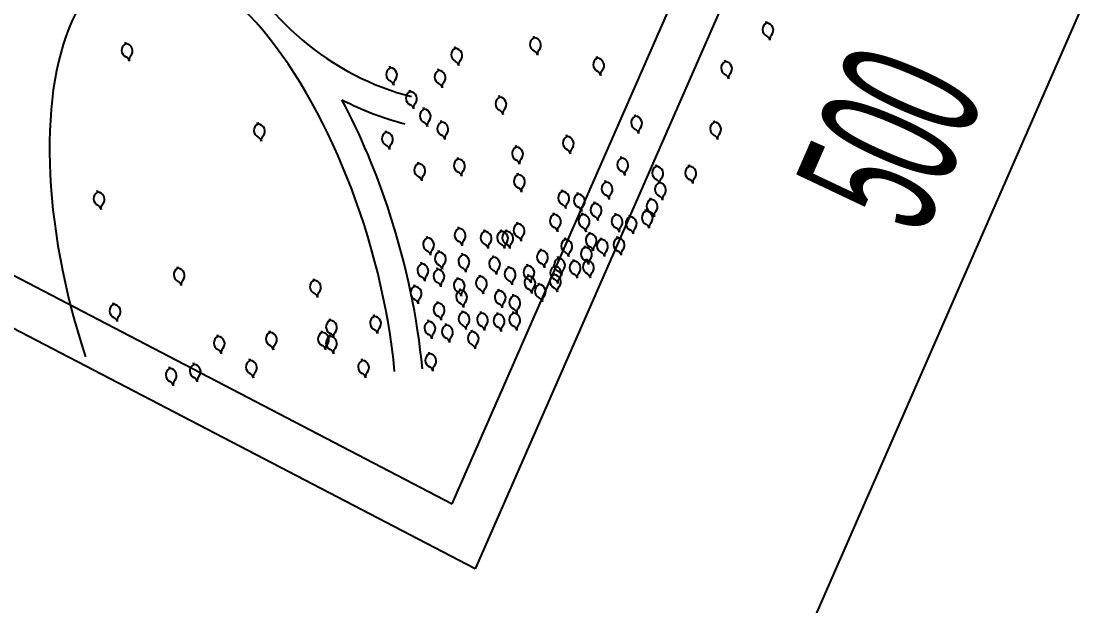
# Model space of a CAD drawing. Extents: x 3907.4 to 3911.57, y -3054.42 to -3053.7.
# Drawn here: x 3907.72949 to 3907.75204, y -3054.06823 to -3054.05581 of the extents above; entities that cross this region are included whole.
import ezdxf

# ---------------------------------------------------------------- set-up
doc = ezdxf.new("R2010")
doc.units = 0
doc.header["$LTSCALE"] = 2
doc.header["$MEASUREMENT"] = 0
for name, color, linetype in [('ARAZİ', 7, 'CONTINUOUS'), ('AĞAÇ', 9, 'CONTINUOUS'), ('OLÇÜ', 6, 'CONTINUOUS')]:
    doc.layers.add(name, color=color, linetype=linetype)
doc.styles.add('ÖLÇÜ', font='stylu.ttf', dxfattribs={"width": 0.5})

msp = doc.modelspace()

# ---------------------------------------------------------------- linework, layer by layer
at = {"layer": 'ARAZİ'}
for p, q in [((3907.73865391409, -3054.06606346607), (3907.813395205732, -3053.895550910782)), ((3907.664889091847, -3054.027694965346), (3907.73865391409, -3054.06606346607))]:
    msp.add_line(p, q, dxfattribs=at)
at = {"layer": 'ARAZİ', "color": 7}
for p, q in [((3907.814489240352, -3053.895545926288), (3907.739140695352, -3054.067443851288)), ((3907.739140695352, -3054.067443851288), (3907.510184273352, -3053.948353011288))]:
    msp.add_line(p, q, dxfattribs=at)
at = {"layer": 'AĞAÇ'}
for p, q in [((3907.745331972671, -3054.055850117896), (3907.745327652277, -3054.055816076049)), ((3907.745340235592, -3054.055848486102), (3907.745336525341, -3054.055819251779)), ((3907.74038929566, -3054.056165694012), (3907.740384975266, -3054.056131652164)), ((3907.740397558582, -3054.056164062217), (3907.740393848331, -3054.056134827894)), ((3907.731707600393, -3054.056292505905), (3907.731703279999, -3054.056258464058)), ((3907.731715863314, -3054.056290874111), (3907.731712153064, -3054.056261639788)), ((3907.738714487193, -3054.056387656106), (3907.738710166799, -3054.056353614259)), ((3907.738722750114, -3054.056386024312), (3907.738719039864, -3054.056356789989)), ((3907.741733097584, -3054.05659539788), (3907.74172877719, -3054.056561356032)), ((3907.741741360505, -3054.056593766085), (3907.741737650254, -3054.056564531762)), ((3907.744452940149, -3054.056669951413), (3907.744448619755, -3054.056635909566)), ((3907.74446120307, -3054.056668319618), (3907.744457492819, -3054.056639085296)), ((3907.73733153286, -3054.056803400602), (3907.737327212466, -3054.056769358755)), ((3907.737339795782, -3054.056801768807), (3907.737336085531, -3054.056772534485)), ((3907.738361346726, -3054.056858167212), (3907.738357026332, -3054.056824125365)), ((3907.738369609648, -3054.056856535417), (3907.738365899397, -3054.056827301094)), ((3907.737753160578, -3054.05730907389), (3907.737748840184, -3054.057275032043)), ((3907.737761423499, -3054.057307442095), (3907.737757713248, -3054.057278207772)), ((3907.739656194788, -3054.05742670176), (3907.739651874394, -3054.057392659912)), ((3907.739664457709, -3054.057425069965), (3907.739660747459, -3054.057395835642)), ((3907.738047443984, -3054.057681562113), (3907.73804312359, -3054.057647520266)), ((3907.738055706905, -3054.057679930318), (3907.738051996655, -3054.057650695996)), ((3907.742539378675, -3054.057830796197), (3907.742535058281, -3054.05779675435)), ((3907.742547641596, -3054.057829164403), (3907.742543931346, -3054.05779993008)), ((3907.734519566627, -3054.057995488104), (3907.734515246233, -3054.057961446256)), ((3907.734527829548, -3054.057993856309), (3907.734524119297, -3054.057964621986)), ((3907.73842020347, -3054.057956026893), (3907.738415883077, -3054.057921985046)), ((3907.738428466392, -3054.057954395098), (3907.738424756141, -3054.057925160776)), ((3907.744218531582, -3054.057958261304), (3907.744214211188, -3054.057924219457)), ((3907.744226794503, -3054.05795662951), (3907.744223084253, -3054.057927395187)), ((3907.737243068897, -3054.058171678019), (3907.737238748504, -3054.058137636172)), ((3907.737251331819, -3054.058170046224), (3907.737247621568, -3054.058140811901)), ((3907.741088072648, -3054.058260499879), (3907.741083752254, -3054.058226458032)), ((3907.741096335569, -3054.058258868085), (3907.741092625319, -3054.058229633762)), ((3907.740009334939, -3054.058485352027), (3907.740005014545, -3054.058451310179)), ((3907.74001759786, -3054.058483720232), (3907.74001388761, -3054.058454485909)), ((3907.742245890596, -3054.058720607766), (3907.742241570202, -3054.058686565919)), ((3907.742254153517, -3054.058718975971), (3907.742250443267, -3054.058689741648)), ((3907.737929730811, -3054.058838235635), (3907.737925410417, -3054.058804193789)), ((3907.737937993732, -3054.058836603841), (3907.737934283482, -3054.058807369518)), ((3907.738773343621, -3054.05874021238), (3907.738769023228, -3054.058706170532)), ((3907.738781606543, -3054.058738580585), (3907.738777896292, -3054.058709346262)), ((3907.742987885736, -3054.058895213868), (3907.742983565342, -3054.05886117202)), ((3907.742996148657, -3054.058893582073), (3907.742992438406, -3054.05886434775)), ((3907.743691111753, -3054.058895213868), (3907.743686791359, -3054.05886117202)), ((3907.743699374674, -3054.058893582073), (3907.743695664424, -3054.05886434775)), ((3907.740048572979, -3054.059073491188), (3907.740044252585, -3054.059039449341)), ((3907.7400568359, -3054.059071859393), (3907.74005312565, -3054.059042625071)), ((3907.741912369149, -3054.059230328286), (3907.741908048755, -3054.059196286438)), ((3907.741920632071, -3054.059228696491), (3907.74191692182, -3054.059199462168)), ((3907.743046488114, -3054.059246571196), (3907.74304216772, -3054.059212529348)), ((3907.743054751036, -3054.059244939401), (3907.743051040785, -3054.059215705078)), ((3907.73111112265, -3054.059443023047), (3907.731106802255, -3054.0594089812)), ((3907.731119385571, -3054.059441391253), (3907.73111567532, -3054.05941215693)), ((3907.740990280574, -3054.059426374611), (3907.74098596018, -3054.059392332763)), ((3907.740998543496, -3054.059424742816), (3907.740994833245, -3054.059395508493)), ((3907.741323802021, -3054.059485188639), (3907.741319481627, -3054.059451146792)), ((3907.741332064942, -3054.059483556844), (3907.741328354692, -3054.059454322522)), ((3907.74287068161, -3054.059597928337), (3907.742866361216, -3054.05956388649)), ((3907.742878944532, -3054.059596296543), (3907.742875234281, -3054.05956706222)), ((3907.741676942172, -3054.059681234964), (3907.741672621778, -3054.059647193116)), ((3907.741685205093, -3054.059679603169), (3907.741681494842, -3054.059650368846)), ((3907.742766450135, -3054.059844994402), (3907.742762129741, -3054.059810952555)), ((3907.742774713056, -3054.059843362607), (3907.742771002806, -3054.059814128285)), ((3907.740813710341, -3054.059916490517), (3907.740809389947, -3054.059882448669)), ((3907.740821973262, -3054.059914858722), (3907.740818263012, -3054.059885624399)), ((3907.74142189649, -3054.059916490517), (3907.741417576096, -3054.059882448669)), ((3907.741430159411, -3054.059914858722), (3907.74142644916, -3054.059885624399)), ((3907.7421251797, -3054.059925094737), (3907.742120859305, -3054.059891052889)), ((3907.742133442621, -3054.059923462942), (3907.74212973237, -3054.059894228619)), ((3907.742425775166, -3054.059965145091), (3907.742421454773, -3054.059931103243)), ((3907.742434038088, -3054.059963513296), (3907.742430327837, -3054.059934278973)), ((3907.738788568909, -3054.060215459102), (3907.738784248515, -3054.060181417255)), ((3907.73879683183, -3054.060213827308), (3907.738793121579, -3054.060184592985)), ((3907.739339660862, -3054.06027553454), (3907.739335340468, -3054.060241492693)), ((3907.739347923783, -3054.060273902745), (3907.739344213533, -3054.060244668423)), ((3907.739690355626, -3054.06027553454), (3907.739686035232, -3054.060241492693)), ((3907.739698618547, -3054.060273902745), (3907.739694908297, -3054.060244668423)), ((3907.739800574016, -3054.06027553454), (3907.739796253623, -3054.060241492693)), ((3907.739808836938, -3054.060273902745), (3907.739805126687, -3054.060244668423)), ((3907.74004105039, -3054.060115333498), (3907.740036729997, -3054.06008129165)), ((3907.740049313312, -3054.060113701703), (3907.740045603061, -3054.06008446738)), ((3907.738117239085, -3054.060415710312), (3907.738112918691, -3054.060381668465)), ((3907.738125502006, -3054.060414078518), (3907.738121791755, -3054.060384844195)), ((3907.741053055498, -3054.060445748031), (3907.741048735104, -3054.060411706183)), ((3907.74106131842, -3054.060444116236), (3907.741057608169, -3054.060414881913)), ((3907.741574087746, -3054.060325597342), (3907.741569767353, -3054.060291555495)), ((3907.741582350668, -3054.060323965548), (3907.741578640417, -3054.060294731225)), ((3907.74181456412, -3054.060445748031), (3907.741810243726, -3054.060411706183)), ((3907.741822827042, -3054.060444116236), (3907.741819116791, -3054.060414881913)), ((3907.742167455277, -3054.06041776204), (3907.742163134883, -3054.060383720193)), ((3907.742175718198, -3054.060416130246), (3907.742172007948, -3054.060386895923)), ((3907.738367735255, -3054.060716087126), (3907.738363414861, -3054.060682045279)), ((3907.738375998176, -3054.060714455332), (3907.738372287925, -3054.060685221009)), ((3907.740539045639, -3054.060681071389), (3907.740534725245, -3054.060647029542)), ((3907.74054730856, -3054.060679439594), (3907.74054359831, -3054.060650205272)), ((3907.741473889152, -3054.060615961522), (3907.741469568758, -3054.060581919674)), ((3907.741482152073, -3054.060614329727), (3907.741478441823, -3054.060585095404)), ((3907.737997000898, -3054.060966401325), (3907.737992680504, -3054.060932359478)), ((3907.73800526382, -3054.060964769531), (3907.738001553569, -3054.060935535208)), ((3907.73886872791, -3054.060776162564), (3907.738864407517, -3054.060742120717)), ((3907.738876990832, -3054.060774530769), (3907.738873280581, -3054.060745296447)), ((3907.739520018142, -3054.060826225366), (3907.739515697748, -3054.060792183519)), ((3907.739528281063, -3054.060824593572), (3907.739524570813, -3054.060795359249)), ((3907.740902757606, -3054.06084625045), (3907.740898437213, -3054.060812208603)), ((3907.740911020528, -3054.060844618656), (3907.740907310277, -3054.060815384333)), ((3907.741233412778, -3054.060906325888), (3907.741229092385, -3054.06087228404)), ((3907.7412416757, -3054.060904694093), (3907.741237965449, -3054.06087545977)), ((3907.741513968653, -3054.060896313253), (3907.741509648259, -3054.060862271405)), ((3907.741522231574, -3054.060894681458), (3907.741518521324, -3054.060865447135)), ((3907.732815344638, -3054.061060856098), (3907.732811024244, -3054.061026814251)), ((3907.73282360756, -3054.061059224304), (3907.732819897309, -3054.061029989981)), ((3907.73833767555, -3054.061086552014), (3907.738333355156, -3054.061052510167)), ((3907.738345938471, -3054.061084920219), (3907.738342228221, -3054.061055685896)), ((3907.739850673314, -3054.061046501847), (3907.73984635292, -3054.061012459999)), ((3907.739858936235, -3054.061044870052), (3907.739855225985, -3054.061015635729)), ((3907.740251467375, -3054.061006451493), (3907.740247146981, -3054.060972409645)), ((3907.740259730297, -3054.061004819698), (3907.740256020046, -3054.060975585375)), ((3907.740812579124, -3054.061196690254), (3907.740808258731, -3054.061162648406)), ((3907.740820842046, -3054.061195058459), (3907.740817131795, -3054.061165824136)), ((3907.740822598921, -3054.061016464128), (3907.740818278527, -3054.060982422281)), ((3907.740830861842, -3054.061014832333), (3907.740827151591, -3054.06098559801)), ((3907.735712521797, -3054.061316303354), (3907.735708201404, -3054.061282261506)), ((3907.735720784719, -3054.061314671559), (3907.735717074468, -3054.061285437236)), ((3907.738768529316, -3054.061286803224), (3907.738764208922, -3054.061252761376)), ((3907.738776792238, -3054.061285171429), (3907.738773081987, -3054.061255937106)), ((3907.739239462268, -3054.061236740421), (3907.739235141873, -3054.061202698574)), ((3907.739247725189, -3054.061235108627), (3907.739244014938, -3054.061205874304)), ((3907.740271506967, -3054.061226727973), (3907.740267186574, -3054.061192686125)), ((3907.740279769889, -3054.061225096178), (3907.740276059638, -3054.061195861855)), ((3907.740491943749, -3054.061406953912), (3907.740487623355, -3054.061372912065)), ((3907.74050020667, -3054.061405322117), (3907.74049649642, -3054.061376087795)), ((3907.737851255046, -3054.061445652262), (3907.737846934653, -3054.061411610415)), ((3907.737859517968, -3054.061444020467), (3907.737855807717, -3054.061414786145)), ((3907.738818628613, -3054.061527104787), (3907.738814308219, -3054.061493062939)), ((3907.738826891535, -3054.061525472992), (3907.738823181284, -3054.061496238669)), ((3907.739640256329, -3054.061537117235), (3907.739635935935, -3054.061503075388)), ((3907.73964851925, -3054.061535485441), (3907.739644808999, -3054.061506251118)), ((3907.739950871908, -3054.061647255475), (3907.739946551515, -3054.061613213628)), ((3907.739959134829, -3054.061645623681), (3907.739955424579, -3054.061616389358)), ((3907.731451966984, -3054.06182719805), (3907.73144764659, -3054.061793156203)), ((3907.731460229905, -3054.061825566256), (3907.731456519655, -3054.061796331933)), ((3907.738341727706, -3054.061798535684), (3907.738337407312, -3054.061764493837)), ((3907.738349990627, -3054.06179690389), (3907.738346280377, -3054.061767669567)), ((3907.736990688526, -3054.062082645306), (3907.736986368132, -3054.062048603458)), ((3907.736998951447, -3054.062081013511), (3907.736995241196, -3054.062051779188)), ((3907.738871438406, -3054.061994582009), (3907.738867118012, -3054.061960540162)), ((3907.738879701327, -3054.061992950215), (3907.738875991077, -3054.061963715892)), ((3907.739263816597, -3054.062014186623), (3907.739259496203, -3054.061980144776)), ((3907.739272079518, -3054.062012554828), (3907.739268369268, -3054.061983320506)), ((3907.739616956748, -3054.062033791237), (3907.739612636354, -3054.06199974939)), ((3907.739625219669, -3054.062032159442), (3907.739621509419, -3054.062002925119)), ((3907.739950478194, -3054.062014186623), (3907.739946157801, -3054.061980144776)), ((3907.739958741116, -3054.062012554828), (3907.739955030865, -3054.061983320506)), ((3907.736053366448, -3054.062167794453), (3907.736049046054, -3054.062133752605)), ((3907.736061629369, -3054.062166162658), (3907.736057919119, -3054.062136928335)), ((3907.738145538769, -3054.062190628334), (3907.738141218375, -3054.062156586487)), ((3907.73815380169, -3054.06218899654), (3907.738150091439, -3054.062159762217)), ((3907.738518297939, -3054.062269046976), (3907.738513977546, -3054.062235005129)), ((3907.738526560861, -3054.062267415182), (3907.73852285061, -3054.062238180859)), ((3907.733667455474, -3054.062508390855), (3907.73366313508, -3054.062474349008)), ((3907.733675718396, -3054.06250675906), (3907.733672008145, -3054.062477524737)), ((3907.734775199719, -3054.062423241708), (3907.734770879326, -3054.062389199861)), ((3907.734783462641, -3054.062421609913), (3907.73477975239, -3054.06239237559)), ((3907.735882944281, -3054.062423241708), (3907.735878623887, -3054.062389199861)), ((3907.735891207202, -3054.062421609913), (3907.735887496951, -3054.06239237559)), ((3907.736053366448, -3054.062508390855), (3907.736049046054, -3054.062474349008)), ((3907.736061629369, -3054.06250675906), (3907.736057919119, -3054.062477524737)), ((3907.739067627344, -3054.06240627946), (3907.73906330695, -3054.062372237613)), ((3907.739075890265, -3054.062404647665), (3907.739072180014, -3054.062375413343)), ((3907.734349144459, -3054.063019285552), (3907.734344824065, -3054.062985243705)), ((3907.736735055117, -3054.063019285552), (3907.736730734723, -3054.062985243705)), ((3907.738165157473, -3054.062876790752), (3907.738160837079, -3054.062842748905)), ((3907.738173420394, -3054.062875158957), (3907.738169710144, -3054.062845924635)), ((3907.732644922471, -3054.06318958366), (3907.732640602077, -3054.063155541813)), ((3907.732653185392, -3054.063187951865), (3907.732649475141, -3054.063158717543)), ((3907.733156188972, -3054.063104434699), (3907.733151868579, -3054.063070392852)), ((3907.733164451894, -3054.063102802905), (3907.733160741643, -3054.063073568582)), ((3907.734357407381, -3054.063017653757), (3907.73435369713, -3054.062988419435)), ((3907.736743318038, -3054.063017653757), (3907.736739607788, -3054.062988419435))]:
    msp.add_line(p, q, dxfattribs=at)
for centre, radius, start, end in [((3907.745402065255, -3054.055987290389), 0.000154043055683673, 117.0661848723325, 245.5617558112027), ((3907.745327550086, -3054.056002005941), 0.000154043055683673, 316.7807498823022, 85.276320846058), ((3907.740459388245, -3054.056302866504), 0.000154043055683673, 117.0661848723325, 245.5617558112027), ((3907.740384873076, -3054.056317582056), 0.000154043055683673, 316.7807498823022, 85.276320846058), ((3907.745287119071, -3054.056240238914), 0.0001237978734287271, 11.1712527772592, 65.56175581120272), ((3907.745530023494, -3054.056192269182), 0.0001237978734287271, 136.7807498823022, 191.1712527772592), ((3907.731777692977, -3054.056429678397), 0.000154043055683673, 117.0661848723325, 245.5617558112027), ((3907.731703177808, -3054.05644439395), 0.000154043055683673, 316.7807498823022, 85.276320846058), ((3907.738784579777, -3054.056524828599), 0.000154043055683673, 117.0661848723325, 245.5617558112027), ((3907.738710064608, -3054.056539544151), 0.000154043055683673, 316.7807498823022, 85.276320846058), ((3907.740344442061, -3054.05655581503), 0.0001237978734287271, 11.1712527772592, 65.56175581120272), ((3907.740587346484, -3054.056507845297), 0.0001237978734287271, 136.7807498823022, 191.1712527772592), ((3907.731662746793, -3054.056682626923), 0.0001237978734287271, 11.1712527772592, 65.56175581120272), ((3907.731905651216, -3054.056634657191), 0.0001237978734287271, 136.7807498823022, 191.1712527772592), ((3907.738669633593, -3054.056777777124), 0.0001237978734287271, 11.1712527772592, 65.56175581120272), ((3907.738912538016, -3054.056729807392), 0.0001237978734287271, 136.7807498823022, 191.1712527772592), ((3907.741803190168, -3054.056732570372), 0.000154043055683673, 117.0661848723325, 245.5617558112027), ((3907.741728674999, -3054.056747285924), 0.000154043055683673, 316.7807498823022, 85.276320846058), ((3907.744523032733, -3054.056807123905), 0.000154043055683673, 117.0661848723325, 245.5617558112027), ((3907.744448517564, -3054.056821839457), 0.000154043055683673, 316.7807498823022, 85.276320846058), ((3907.737401625445, -3054.056940573094), 0.000154043055683673, 117.0661848723325, 245.5617558112027), ((3907.737327110276, -3054.056955288646), 0.000154043055683673, 316.7807498823022, 85.276320846058), ((3907.738431439311, -3054.056995339704), 0.000154043055683673, 117.0661848723325, 245.5617558112027), ((3907.738356924141, -3054.057010055256), 0.000154043055683673, 316.7807498823022, 85.276320846058), ((3907.741688243984, -3054.056985518898), 0.0001237978734287271, 11.1712527772592, 65.56175581120272), ((3907.741931148407, -3054.056937549165), 0.0001237978734287271, 136.7807498823022, 191.1712527772592), ((3907.737286679261, -3054.05719352162), 0.0001237978734287271, 11.1712527772592, 65.56175581120272), ((3907.737529583684, -3054.057145551888), 0.0001237978734287271, 136.7807498823022, 191.1712527772592), ((3907.73855939755, -3054.057200318498), 0.0001237978734287271, 136.7807498823022, 191.1712527772592), ((3907.744408086549, -3054.05706007243), 0.0001237978734287271, 11.1712527772592, 65.56175581120272), ((3907.744650990972, -3054.057012102699), 0.0001237978734287271, 136.7807498823022, 191.1712527772592), ((3907.737823253162, -3054.057446246382), 0.000154043055683673, 117.0661848723325, 245.5617558112027), ((3907.737748737993, -3054.057460961934), 0.000154043055683673, 316.7807498823022, 85.276320846058), ((3907.738316493127, -3054.05724828823), 0.0001237978734287271, 11.1712527772592, 65.56175581120272), ((3907.737951211401, -3054.057651225176), 0.0001237978734287271, 136.7807498823022, 191.1712527772592), ((3907.739726287372, -3054.057563874252), 0.000154043055683673, 117.0661848723325, 245.5617558112027), ((3907.739651772204, -3054.057578589804), 0.000154043055683673, 316.7807498823022, 85.276320846058), ((3907.737708306978, -3054.057699194908), 0.0001237978734287271, 11.1712527772592, 65.56175581120272), ((3907.738117536568, -3054.057818734605), 0.000154043055683673, 117.0661848723325, 245.5617558112027), ((3907.738043021399, -3054.057833450157), 0.000154043055683673, 316.7807498823022, 85.276320846058), ((3907.739611341188, -3054.057816822778), 0.0001237978734287271, 11.1712527772592, 65.56175581120272), ((3907.739854245611, -3054.057768853045), 0.0001237978734287271, 136.7807498823022, 191.1712527772592), ((3907.734589659211, -3054.058132660596), 0.000154043055683673, 117.0661848723325, 245.5617558112027), ((3907.734515144042, -3054.058147376148), 0.000154043055683673, 316.7807498823022, 85.276320846058), ((3907.738002590384, -3054.058071683131), 0.0001237978734287271, 11.1712527772592, 65.56175581120272), ((3907.738245494807, -3054.058023713399), 0.0001237978734287271, 136.7807498823022, 191.1712527772592), ((3907.738490296055, -3054.058093199385), 0.000154043055683673, 117.0661848723325, 245.5617558112027), ((3907.738415780886, -3054.058107914937), 0.000154043055683673, 316.7807498823022, 85.276320846058), ((3907.742609471259, -3054.05796796869), 0.000154043055683673, 117.0661848723325, 245.5617558112027), ((3907.74253495609, -3054.057982684242), 0.000154043055683673, 316.7807498823022, 85.276320846058), ((3907.744288624166, -3054.058095433797), 0.000154043055683673, 117.0661848723325, 245.5617558112027), ((3907.744214108997, -3054.058110149349), 0.000154043055683673, 316.7807498823022, 85.276320846058), ((3907.73471761745, -3054.058337639389), 0.0001237978734287271, 136.7807498823022, 191.1712527772592), ((3907.737313161482, -3054.058308850511), 0.000154043055683673, 117.0661848723325, 245.5617558112027), ((3907.737238646313, -3054.058323566063), 0.000154043055683673, 316.7807498823022, 85.276320846058), ((3907.738375349871, -3054.058346147911), 0.0001237978734287271, 11.1712527772592, 65.56175581120272), ((3907.738618254294, -3054.058298178179), 0.0001237978734287271, 136.7807498823022, 191.1712527772592), ((3907.742494525075, -3054.058220917215), 0.0001237978734287271, 11.1712527772592, 65.56175581120272), ((3907.742737429498, -3054.058172947483), 0.0001237978734287271, 136.7807498823022, 191.1712527772592), ((3907.744173677982, -3054.058348382322), 0.0001237978734287271, 11.1712527772592, 65.56175581120272), ((3907.744416582405, -3054.05830041259), 0.0001237978734287271, 136.7807498823022, 191.1712527772592), ((3907.734474713027, -3054.058385609122), 0.0001237978734287271, 11.1712527772592, 65.56175581120272), ((3907.737198215298, -3054.058561799036), 0.0001237978734287271, 11.1712527772592, 65.56175581120272), ((3907.737441119721, -3054.058513829305), 0.0001237978734287271, 136.7807498823022, 191.1712527772592), ((3907.741158165232, -3054.058397672371), 0.000154043055683673, 117.0661848723325, 245.5617558112027), ((3907.741083650064, -3054.058412387923), 0.000154043055683673, 316.7807498823022, 85.276320846058), ((3907.740079427523, -3054.058622524519), 0.000154043055683673, 117.0661848723325, 245.5617558112027), ((3907.740004912354, -3054.058637240071), 0.000154043055683673, 316.7807498823022, 85.276320846058), ((3907.741043219048, -3054.058650620897), 0.0001237978734287271, 11.1712527772592, 65.56175581120272), ((3907.741286123471, -3054.058602651165), 0.0001237978734287271, 136.7807498823022, 191.1712527772592), ((3907.737999823396, -3054.058975408128), 0.000154043055683673, 117.0661848723325, 245.5617558112027), ((3907.737925308226, -3054.05899012368), 0.000154043055683673, 316.7807498823022, 85.276320846058), ((3907.738843436206, -3054.058877384872), 0.000154043055683673, 117.0661848723325, 245.5617558112027), ((3907.738768921037, -3054.058892100424), 0.000154043055683673, 316.7807498823022, 85.276320846058), ((3907.739964481339, -3054.058875473044), 0.0001237978734287271, 11.1712527772592, 65.56175581120272), ((3907.740207385762, -3054.058827503312), 0.0001237978734287271, 136.7807498823022, 191.1712527772592), ((3907.74231598318, -3054.058857780258), 0.000154043055683673, 117.0661848723325, 245.5617558112027), ((3907.742241468011, -3054.05887249581), 0.000154043055683673, 316.7807498823022, 85.276320846058), ((3907.74305797832, -3054.05903238636), 0.000154043055683673, 117.0661848723325, 245.5617558112027), ((3907.742983463151, -3054.059047101912), 0.000154043055683673, 316.7807498823022, 85.276320846058), ((3907.743761204337, -3054.05903238636), 0.000154043055683673, 117.0661848723325, 245.5617558112027), ((3907.743686689168, -3054.059047101912), 0.000154043055683673, 316.7807498823022, 85.276320846058), ((3907.737884877211, -3054.059228356653), 0.0001237978734287271, 11.1712527772592, 65.56175581120272), ((3907.738127781634, -3054.059180386922), 0.0001237978734287271, 136.7807498823022, 191.1712527772592), ((3907.738728490022, -3054.059130333398), 0.0001237978734287271, 11.1712527772592, 65.56175581120272), ((3907.738971394444, -3054.059082363665), 0.0001237978734287271, 136.7807498823022, 191.1712527772592), ((3907.740118665563, -3054.05921066368), 0.000154043055683673, 117.0661848723325, 245.5617558112027), ((3907.740044150395, -3054.059225379232), 0.000154043055683673, 316.7807498823022, 85.276320846058), ((3907.742201036996, -3054.059110728784), 0.0001237978734287271, 11.1712527772592, 65.56175581120272), ((3907.742443941419, -3054.059062759052), 0.0001237978734287271, 136.7807498823022, 191.1712527772592), ((3907.743185936559, -3054.059237365153), 0.0001237978734287271, 136.7807498823022, 191.1712527772592), ((3907.743889162576, -3054.059237365153), 0.0001237978734287271, 136.7807498823022, 191.1712527772592), ((3907.740003719379, -3054.059463612206), 0.0001237978734287271, 11.1712527772592, 65.56175581120272), ((3907.740246623802, -3054.059415642474), 0.0001237978734287271, 136.7807498823022, 191.1712527772592), ((3907.741982461734, -3054.059367500778), 0.000154043055683673, 117.0661848723325, 245.5617558112027), ((3907.741907946565, -3054.05938221633), 0.000154043055683673, 316.7807498823022, 85.276320846058), ((3907.743116580699, -3054.059383743688), 0.000154043055683673, 117.0661848723325, 245.5617558112027), ((3907.742943032136, -3054.059285334886), 0.0001237978734287271, 11.1712527772592, 65.56175581120272), ((3907.74304206553, -3054.05939845924), 0.000154043055683673, 316.7807498823022, 85.276320846058), ((3907.743646258153, -3054.059285334886), 0.0001237978734287271, 11.1712527772592, 65.56175581120272), ((3907.731181215234, -3054.059580195539), 0.000154043055683673, 117.0661848723325, 245.5617558112027), ((3907.731106700065, -3054.059594911092), 0.000154043055683673, 316.7807498823022, 85.276320846058), ((3907.741060373159, -3054.059563547103), 0.000154043055683673, 117.0661848723325, 245.5617558112027), ((3907.740985857989, -3054.059578262655), 0.000154043055683673, 316.7807498823022, 85.276320846058), ((3907.741393894605, -3054.059622361131), 0.000154043055683673, 117.0661848723325, 245.5617558112027), ((3907.741319379436, -3054.059637076683), 0.000154043055683673, 316.7807498823022, 85.276320846058), ((3907.74186751555, -3054.059620449304), 0.0001237978734287271, 11.1712527772592, 65.56175581120272), ((3907.742110419973, -3054.059572479571), 0.0001237978734287271, 136.7807498823022, 191.1712527772592), ((3907.742940774194, -3054.059735100829), 0.000154043055683673, 117.0661848723325, 245.5617558112027), ((3907.742866259026, -3054.059749816382), 0.000154043055683673, 316.7807498823022, 85.276320846058), ((3907.743001634515, -3054.059636692214), 0.0001237978734287271, 11.1712527772592, 65.56175581120272), ((3907.743244538938, -3054.059588722482), 0.0001237978734287271, 136.7807498823022, 191.1712527772592), ((3907.73106626905, -3054.059833144065), 0.0001237978734287271, 11.1712527772592, 65.56175581120272), ((3907.731309173473, -3054.059785174333), 0.0001237978734287271, 136.7807498823022, 191.1712527772592), ((3907.740945426975, -3054.059816495629), 0.0001237978734287271, 11.1712527772592, 65.56175581120272), ((3907.741188331398, -3054.059768525896), 0.0001237978734287271, 136.7807498823022, 191.1712527772592), ((3907.741278948421, -3054.059875309656), 0.0001237978734287271, 11.1712527772592, 65.56175581120272), ((3907.741521852844, -3054.059827339925), 0.0001237978734287271, 136.7807498823022, 191.1712527772592), ((3907.741747034756, -3054.059818407456), 0.000154043055683673, 117.0661848723325, 245.5617558112027), ((3907.741672519587, -3054.059833123008), 0.000154043055683673, 316.7807498823022, 85.276320846058), ((3907.740883802925, -3054.060053663009), 0.000154043055683673, 117.0661848723325, 245.5617558112027), ((3907.740809287756, -3054.060068378561), 0.000154043055683673, 316.7807498823022, 85.276320846058), ((3907.741491989074, -3054.060053663009), 0.000154043055683673, 117.0661848723325, 245.5617558112027), ((3907.741417473905, -3054.060068378561), 0.000154043055683673, 316.7807498823022, 85.276320846058), ((3907.741632088572, -3054.060071355982), 0.0001237978734287271, 11.1712527772592, 65.56175581120272), ((3907.741874992995, -3054.06002338625), 0.0001237978734287271, 136.7807498823022, 191.1712527772592), ((3907.742195272284, -3054.060062267229), 0.000154043055683673, 117.0661848723325, 245.5617558112027), ((3907.742120757115, -3054.060076982781), 0.000154043055683673, 316.7807498823022, 85.276320846058), ((3907.742495867751, -3054.060102317583), 0.000154043055683673, 117.0661848723325, 245.5617558112027), ((3907.742421352582, -3054.060117033135), 0.000154043055683673, 316.7807498823022, 85.276320846058), ((3907.742836542719, -3054.059982166894), 0.000154043055683673, 117.0661848723325, 245.5617558112027), ((3907.74276202755, -3054.059996882446), 0.000154043055683673, 316.7807498823022, 85.276320846058), ((3907.742825828011, -3054.059988049355), 0.0001237978734287271, 11.1712527772592, 65.56175581120272), ((3907.743068732433, -3054.059940079623), 0.0001237978734287271, 136.7807498823022, 191.1712527772592), ((3907.738858661493, -3054.060352631595), 0.000154043055683673, 117.0661848723325, 245.5617558112027), ((3907.738784146324, -3054.060367347147), 0.000154043055683673, 316.7807498823022, 85.276320846058), ((3907.739409753446, -3054.060412707032), 0.000154043055683673, 117.0661848723325, 245.5617558112027), ((3907.739335238277, -3054.060427422584), 0.000154043055683673, 316.7807498823022, 85.276320846058), ((3907.73976044821, -3054.060412707032), 0.000154043055683673, 117.0661848723325, 245.5617558112027), ((3907.739685933042, -3054.060427422584), 0.000154043055683673, 316.7807498823022, 85.276320846058), ((3907.739870666601, -3054.060412707032), 0.000154043055683673, 117.0661848723325, 245.5617558112027), ((3907.739796151432, -3054.060427422584), 0.000154043055683673, 316.7807498823022, 85.276320846058), ((3907.740111142974, -3054.06025250599), 0.000154043055683673, 117.0661848723325, 245.5617558112027), ((3907.740036627806, -3054.060267221542), 0.000154043055683673, 316.7807498823022, 85.276320846058), ((3907.740768856741, -3054.060306611534), 0.0001237978734287271, 11.1712527772592, 65.56175581120272), ((3907.741011761164, -3054.060258641802), 0.0001237978734287271, 136.7807498823022, 191.1712527772592), ((3907.74137704289, -3054.060306611534), 0.0001237978734287271, 11.1712527772592, 65.56175581120272), ((3907.741619947313, -3054.060258641802), 0.0001237978734287271, 136.7807498823022, 191.1712527772592), ((3907.7420803261, -3054.060315215755), 0.0001237978734287271, 11.1712527772592, 65.56175581120272), ((3907.742323230523, -3054.060267246022), 0.0001237978734287271, 136.7807498823022, 191.1712527772592), ((3907.742380921567, -3054.060355266109), 0.0001237978734287271, 11.1712527772592, 65.56175581120272), ((3907.74262382599, -3054.060307296376), 0.0001237978734287271, 136.7807498823022, 191.1712527772592), ((3907.742721596535, -3054.06023511542), 0.0001237978734287271, 11.1712527772592, 65.56175581120272), ((3907.742964500958, -3054.060187145688), 0.0001237978734287271, 136.7807498823022, 191.1712527772592), ((3907.738187331669, -3054.060552882804), 0.000154043055683673, 117.0661848723325, 245.5617558112027), ((3907.7381128165, -3054.060567598357), 0.000154043055683673, 316.7807498823022, 85.276320846058), ((3907.738743715309, -3054.06060558012), 0.0001237978734287271, 11.1712527772592, 65.56175581120272), ((3907.738986619732, -3054.060557610388), 0.0001237978734287271, 136.7807498823022, 191.1712527772592), ((3907.739996196791, -3054.060505454516), 0.0001237978734287271, 11.1712527772592, 65.56175581120272), ((3907.740239101213, -3054.060457484783), 0.0001237978734287271, 136.7807498823022, 191.1712527772592), ((3907.741123148082, -3054.060582920523), 0.000154043055683673, 117.0661848723325, 245.5617558112027), ((3907.741048632914, -3054.060597636075), 0.000154043055683673, 316.7807498823022, 85.276320846058), ((3907.741644180331, -3054.060462769835), 0.000154043055683673, 117.0661848723325, 245.5617558112027), ((3907.741569665162, -3054.060477485387), 0.000154043055683673, 316.7807498823022, 85.276320846058), ((3907.741884656705, -3054.060582920523), 0.000154043055683673, 117.0661848723325, 245.5617558112027), ((3907.741810141536, -3054.060597636075), 0.000154043055683673, 316.7807498823022, 85.276320846058), ((3907.742237547861, -3054.060554934532), 0.000154043055683673, 117.0661848723325, 245.5617558112027), ((3907.742163032692, -3054.060569650085), 0.000154043055683673, 316.7807498823022, 85.276320846058), ((3907.738072385485, -3054.06080583133), 0.0001237978734287271, 11.1712527772592, 65.56175581120272), ((3907.738315289908, -3054.060757861598), 0.0001237978734287271, 136.7807498823022, 191.1712527772592), ((3907.738437827839, -3054.060853259619), 0.000154043055683673, 117.0661848723325, 245.5617558112027), ((3907.73836331267, -3054.060867975171), 0.000154043055683673, 316.7807498823022, 85.276320846058), ((3907.739294807262, -3054.060665655558), 0.0001237978734287271, 11.1712527772592, 65.56175581120272), ((3907.739537711685, -3054.060617685826), 0.0001237978734287271, 136.7807498823022, 191.1712527772592), ((3907.739645502026, -3054.060665655558), 0.0001237978734287271, 11.1712527772592, 65.56175581120272), ((3907.739888406449, -3054.060617685826), 0.0001237978734287271, 136.7807498823022, 191.1712527772592), ((3907.739755720417, -3054.060665655558), 0.0001237978734287271, 11.1712527772592, 65.56175581120272), ((3907.73999862484, -3054.060617685826), 0.0001237978734287271, 136.7807498823022, 191.1712527772592), ((3907.740609138223, -3054.060818243881), 0.000154043055683673, 117.0661848723325, 245.5617558112027), ((3907.740534623054, -3054.060832959433), 0.000154043055683673, 316.7807498823022, 85.276320846058), ((3907.741008201899, -3054.060835869049), 0.0001237978734287271, 11.1712527772592, 65.56175581120272), ((3907.741251106321, -3054.060787899317), 0.0001237978734287271, 136.7807498823022, 191.1712527772592), ((3907.741543981736, -3054.060753134014), 0.000154043055683673, 117.0661848723325, 245.5617558112027), ((3907.741469466568, -3054.060767849566), 0.000154043055683673, 316.7807498823022, 85.276320846058), ((3907.741529234147, -3054.06071571836), 0.0001237978734287271, 11.1712527772592, 65.56175581120272), ((3907.74177213857, -3054.060667748628), 0.0001237978734287271, 136.7807498823022, 191.1712527772592), ((3907.741769710521, -3054.060835869049), 0.0001237978734287271, 11.1712527772592, 65.56175581120272), ((3907.742012614944, -3054.060787899317), 0.0001237978734287271, 136.7807498823022, 191.1712527772592), ((3907.742122601677, -3054.060807883058), 0.0001237978734287271, 11.1712527772592, 65.56175581120272), ((3907.7423655061, -3054.060759913326), 0.0001237978734287271, 136.7807498823022, 191.1712527772592), ((3907.738938820495, -3054.060913335056), 0.000154043055683673, 117.0661848723325, 245.5617558112027), ((3907.738864305326, -3054.060928050608), 0.000154043055683673, 316.7807498823022, 85.276320846058), ((3907.739590110727, -3054.060963397859), 0.000154043055683673, 117.0661848723325, 245.5617558112027), ((3907.739515595557, -3054.060978113411), 0.000154043055683673, 316.7807498823022, 85.276320846058), ((3907.740494192039, -3054.061071192407), 0.0001237978734287271, 11.1712527772592, 65.56175581120272), ((3907.740737096462, -3054.061023222675), 0.0001237978734287271, 136.7807498823022, 191.1712527772592), ((3907.740972850191, -3054.060983422942), 0.000154043055683673, 117.0661848723325, 245.5617558112027), ((3907.740898335022, -3054.060998138495), 0.000154043055683673, 316.7807498823022, 85.276320846058), ((3907.741303505363, -3054.06104349838), 0.000154043055683673, 117.0661848723325, 245.5617558112027), ((3907.741228990194, -3054.061058213932), 0.000154043055683673, 316.7807498823022, 85.276320846058), ((3907.741584061238, -3054.061033485745), 0.000154043055683673, 117.0661848723325, 245.5617558112027), ((3907.741429035552, -3054.06100608254), 0.0001237978734287271, 11.1712527772592, 65.56175581120272), ((3907.741509546069, -3054.061048201297), 0.000154043055683673, 316.7807498823022, 85.276320846058), ((3907.741671939975, -3054.060958112807), 0.0001237978734287271, 136.7807498823022, 191.1712527772592), ((3907.732885437222, -3054.061198028591), 0.000154043055683673, 117.0661848723325, 245.5617558112027), ((3907.732810922053, -3054.061212744143), 0.000154043055683673, 316.7807498823022, 85.276320846058), ((3907.738067093482, -3054.061103573817), 0.000154043055683673, 117.0661848723325, 245.5617558112027), ((3907.737992578313, -3054.061118289369), 0.000154043055683673, 316.7807498823022, 85.276320846058), ((3907.738407768134, -3054.061223724506), 0.000154043055683673, 117.0661848723325, 245.5617558112027), ((3907.738333252966, -3054.061238440058), 0.000154043055683673, 316.7807498823022, 85.276320846058), ((3907.738322881655, -3054.061106208144), 0.0001237978734287271, 11.1712527772592, 65.56175581120272), ((3907.738565786078, -3054.061058238412), 0.0001237978734287271, 136.7807498823022, 191.1712527772592), ((3907.738823874311, -3054.061166283582), 0.0001237978734287271, 11.1712527772592, 65.56175581120272), ((3907.739066778734, -3054.06111831385), 0.0001237978734287271, 136.7807498823022, 191.1712527772592), ((3907.739475164542, -3054.061216346384), 0.0001237978734287271, 11.1712527772592, 65.56175581120272), ((3907.739718068965, -3054.061168376652), 0.0001237978734287271, 136.7807498823022, 191.1712527772592), ((3907.739920765898, -3054.061183674339), 0.000154043055683673, 117.0661848723325, 245.5617558112027), ((3907.739846250729, -3054.061198389891), 0.000154043055683673, 316.7807498823022, 85.276320846058), ((3907.74032155996, -3054.061143623985), 0.000154043055683673, 117.0661848723325, 245.5617558112027), ((3907.740247044791, -3054.061158339537), 0.000154043055683673, 316.7807498823022, 85.276320846058), ((3907.740892691505, -3054.06115363662), 0.000154043055683673, 117.0661848723325, 245.5617558112027), ((3907.740818176336, -3054.061168352172), 0.000154043055683673, 316.7807498823022, 85.276320846058), ((3907.740857904007, -3054.061236371468), 0.0001237978734287271, 11.1712527772592, 65.56175581120272), ((3907.74110080843, -3054.061188401736), 0.0001237978734287271, 136.7807498823022, 191.1712527772592), ((3907.741188559179, -3054.061296446906), 0.0001237978734287271, 11.1712527772592, 65.56175581120272), ((3907.741431463602, -3054.061248477174), 0.0001237978734287271, 136.7807498823022, 191.1712527772592), ((3907.741469115053, -3054.061286434271), 0.0001237978734287271, 11.1712527772592, 65.56175581120272), ((3907.741712019476, -3054.061238464538), 0.0001237978734287271, 136.7807498823022, 191.1712527772592), ((3907.732770491039, -3054.061450977116), 0.0001237978734287271, 11.1712527772592, 65.56175581120272), ((3907.733013395461, -3054.061403007384), 0.0001237978734287271, 136.7807498823022, 191.1712527772592), ((3907.735782614382, -3054.061453475846), 0.000154043055683673, 117.0661848723325, 245.5617558112027), ((3907.735708099213, -3054.061468191398), 0.000154043055683673, 316.7807498823022, 85.276320846058), ((3907.737952147299, -3054.061356522343), 0.0001237978734287271, 11.1712527772592, 65.56175581120272), ((3907.738195051721, -3054.061308552611), 0.0001237978734287271, 136.7807498823022, 191.1712527772592), ((3907.73829282195, -3054.061476673032), 0.0001237978734287271, 11.1712527772592, 65.56175581120272), ((3907.738535726373, -3054.061428703299), 0.0001237978734287271, 136.7807498823022, 191.1712527772592), ((3907.7388386219, -3054.061423975716), 0.000154043055683673, 117.0661848723325, 245.5617558112027), ((3907.738764106732, -3054.061438691268), 0.000154043055683673, 316.7807498823022, 85.276320846058), ((3907.739309554852, -3054.061373912913), 0.000154043055683673, 117.0661848723325, 245.5617558112027), ((3907.739235039683, -3054.061388628465), 0.000154043055683673, 316.7807498823022, 85.276320846058), ((3907.739805819714, -3054.061436622865), 0.0001237978734287271, 11.1712527772592, 65.56175581120272), ((3907.740048724137, -3054.061388653132), 0.0001237978734287271, 136.7807498823022, 191.1712527772592), ((3907.740341599552, -3054.061363900465), 0.000154043055683673, 117.0661848723325, 245.5617558112027), ((3907.740206613776, -3054.061396572511), 0.0001237978734287271, 11.1712527772592, 65.56175581120272), ((3907.740267084383, -3054.061378616017), 0.000154043055683673, 316.7807498823022, 85.276320846058), ((3907.740449518199, -3054.061348602778), 0.0001237978734287271, 136.7807498823022, 191.1712527772592), ((3907.740562036333, -3054.061544126404), 0.000154043055683673, 117.0661848723325, 245.5617558112027), ((3907.740487521165, -3054.061558841956), 0.000154043055683673, 316.7807498823022, 85.276320846058), ((3907.740882671709, -3054.061333862746), 0.000154043055683673, 117.0661848723325, 245.5617558112027), ((3907.74080815654, -3054.061348578298), 0.000154043055683673, 316.7807498823022, 85.276320846058), ((3907.740777745321, -3054.061406585146), 0.0001237978734287271, 11.1712527772592, 65.56175581120272), ((3907.741020649744, -3054.061358615414), 0.0001237978734287271, 136.7807498823022, 191.1712527772592), ((3907.735667668198, -3054.061706424372), 0.0001237978734287271, 11.1712527772592, 65.56175581120272), ((3907.73591057262, -3054.061658454639), 0.0001237978734287271, 136.7807498823022, 191.1712527772592), ((3907.737921347631, -3054.061582824754), 0.000154043055683673, 117.0661848723325, 245.5617558112027), ((3907.737846832462, -3054.061597540306), 0.000154043055683673, 316.7807498823022, 85.276320846058), ((3907.738888721198, -3054.061664277279), 0.000154043055683673, 117.0661848723325, 245.5617558112027), ((3907.738723675717, -3054.061676924241), 0.0001237978734287271, 11.1712527772592, 65.56175581120272), ((3907.738814206029, -3054.061678992831), 0.000154043055683673, 316.7807498823022, 85.276320846058), ((3907.738966580139, -3054.061628954509), 0.0001237978734287271, 136.7807498823022, 191.1712527772592), ((3907.739194608668, -3054.061626861439), 0.0001237978734287271, 11.1712527772592, 65.56175581120272), ((3907.739437513091, -3054.061578891707), 0.0001237978734287271, 136.7807498823022, 191.1712527772592), ((3907.739710348913, -3054.061674289727), 0.000154043055683673, 117.0661848723325, 245.5617558112027), ((3907.739635833744, -3054.06168900528), 0.000154043055683673, 316.7807498823022, 85.276320846058), ((3907.740226653368, -3054.061616848991), 0.0001237978734287271, 11.1712527772592, 65.56175581120272), ((3907.740469557791, -3054.061568879258), 0.0001237978734287271, 136.7807498823022, 191.1712527772592), ((3907.740767725525, -3054.061586811272), 0.0001237978734287271, 11.1712527772592, 65.56175581120272), ((3907.741010629948, -3054.061538841539), 0.0001237978734287271, 136.7807498823022, 191.1712527772592), ((3907.731522059568, -3054.061964370543), 0.000154043055683673, 117.0661848723325, 245.5617558112027), ((3907.7314475444, -3054.061979086095), 0.000154043055683673, 316.7807498823022, 85.276320846058), ((3907.737806401447, -3054.06183577328), 0.0001237978734287271, 11.1712527772592, 65.56175581120272), ((3907.738049305869, -3054.061787803548), 0.0001237978734287271, 136.7807498823022, 191.1712527772592), ((3907.73841182029, -3054.061935708176), 0.000154043055683673, 117.0661848723325, 245.5617558112027), ((3907.738337305122, -3054.061950423729), 0.000154043055683673, 316.7807498823022, 85.276320846058), ((3907.738773775014, -3054.061917225805), 0.0001237978734287271, 11.1712527772592, 65.56175581120272), ((3907.739016679437, -3054.061869256072), 0.0001237978734287271, 136.7807498823022, 191.1712527772592), ((3907.739595402729, -3054.061927238253), 0.0001237978734287271, 11.1712527772592, 65.56175581120272), ((3907.739838307152, -3054.061879268521), 0.0001237978734287271, 136.7807498823022, 191.1712527772592), ((3907.740020964492, -3054.061784427968), 0.000154043055683673, 117.0661848723325, 245.5617558112027), ((3907.739946449324, -3054.06179914352), 0.000154043055683673, 316.7807498823022, 85.276320846058), ((3907.740447090149, -3054.061797074929), 0.0001237978734287271, 11.1712527772592, 65.56175581120272), ((3907.740689994572, -3054.061749105198), 0.0001237978734287271, 136.7807498823022, 191.1712527772592), ((3907.731650017807, -3054.062169349336), 0.0001237978734287271, 136.7807498823022, 191.1712527772592), ((3907.73706078111, -3054.062219817798), 0.000154043055683673, 117.0661848723325, 245.5617558112027), ((3907.736986265941, -3054.06223453335), 0.000154043055683673, 316.7807498823022, 85.276320846058), ((3907.738296874106, -3054.062188656702), 0.0001237978734287271, 11.1712527772592, 65.56175581120272), ((3907.738539778529, -3054.06214068697), 0.0001237978734287271, 136.7807498823022, 191.1712527772592), ((3907.73894153099, -3054.062131754501), 0.000154043055683673, 117.0661848723325, 245.5617558112027), ((3907.738867015822, -3054.062146470053), 0.000154043055683673, 316.7807498823022, 85.276320846058), ((3907.739333909181, -3054.062151359115), 0.000154043055683673, 117.0661848723325, 245.5617558112027), ((3907.739259394013, -3054.062166074667), 0.000154043055683673, 316.7807498823022, 85.276320846058), ((3907.739687049332, -3054.062170963729), 0.000154043055683673, 117.0661848723325, 245.5617558112027), ((3907.739612534163, -3054.062185679281), 0.000154043055683673, 316.7807498823022, 85.276320846058), ((3907.740020570779, -3054.062151359115), 0.000154043055683673, 117.0661848723325, 245.5617558112027), ((3907.739906018308, -3054.062037376493), 0.0001237978734287271, 11.1712527772592, 65.56175581120272), ((3907.73994605561, -3054.062166074667), 0.000154043055683673, 316.7807498823022, 85.276320846058), ((3907.740148922731, -3054.061989406761), 0.0001237978734287271, 136.7807498823022, 191.1712527772592), ((3907.731407113384, -3054.062217319068), 0.0001237978734287271, 11.1712527772592, 65.56175581120272), ((3907.736123459032, -3054.062304966945), 0.000154043055683673, 117.0661848723325, 245.5617558112027), ((3907.736048943863, -3054.062319682497), 0.000154043055683673, 316.7807498823022, 85.276320846058), ((3907.738215631353, -3054.062327800827), 0.000154043055683673, 117.0661848723325, 245.5617558112027), ((3907.738141116184, -3054.062342516379), 0.000154043055683673, 316.7807498823022, 85.276320846058), ((3907.738588390524, -3054.062406219468), 0.000154043055683673, 117.0661848723325, 245.5617558112027), ((3907.738513875355, -3054.062420935021), 0.000154043055683673, 316.7807498823022, 85.276320846058), ((3907.738826584806, -3054.062384703027), 0.0001237978734287271, 11.1712527772592, 65.56175581120272), ((3907.739069489229, -3054.062336733295), 0.0001237978734287271, 136.7807498823022, 191.1712527772592), ((3907.739218962997, -3054.062404307641), 0.0001237978734287271, 11.1712527772592, 65.56175581120272), ((3907.73946186742, -3054.062356337909), 0.0001237978734287271, 136.7807498823022, 191.1712527772592), ((3907.739572103148, -3054.062423912255), 0.0001237978734287271, 11.1712527772592, 65.56175581120272), ((3907.739815007571, -3054.062375942523), 0.0001237978734287271, 136.7807498823022, 191.1712527772592), ((3907.739905624594, -3054.062404307641), 0.0001237978734287271, 11.1712527772592, 65.56175581120272), ((3907.740148529017, -3054.062356337909), 0.0001237978734287271, 136.7807498823022, 191.1712527772592), ((3907.733737548059, -3054.062645563347), 0.000154043055683673, 117.0661848723325, 245.5617558112027), ((3907.73366303289, -3054.062660278899), 0.000154043055683673, 316.7807498823022, 85.276320846058), ((3907.734845292304, -3054.0625604142), 0.000154043055683673, 117.0661848723325, 245.5617558112027), ((3907.734770777135, -3054.062575129752), 0.000154043055683673, 316.7807498823022, 85.276320846058), ((3907.735953036865, -3054.0625604142), 0.000154043055683673, 117.0661848723325, 245.5617558112027), ((3907.735878521696, -3054.062575129752), 0.000154043055683673, 316.7807498823022, 85.276320846058), ((3907.736123459032, -3054.062645563347), 0.000154043055683673, 117.0661848723325, 245.5617558112027), ((3907.736008512848, -3054.062557915471), 0.0001237978734287271, 11.1712527772592, 65.56175581120272), ((3907.736048943863, -3054.062660278899), 0.000154043055683673, 316.7807498823022, 85.276320846058), ((3907.736251417271, -3054.062509945738), 0.0001237978734287271, 136.7807498823022, 191.1712527772592), ((3907.736945834926, -3054.062472766323), 0.0001237978734287271, 11.1712527772592, 65.56175581120272), ((3907.737188739349, -3054.062424796591), 0.0001237978734287271, 136.7807498823022, 191.1712527772592), ((3907.738100685169, -3054.062580749352), 0.0001237978734287271, 11.1712527772592, 65.56175581120272), ((3907.738343589592, -3054.06253277962), 0.0001237978734287271, 136.7807498823022, 191.1712527772592), ((3907.738716348763, -3054.062611198262), 0.0001237978734287271, 136.7807498823022, 191.1712527772592), ((3907.739137719928, -3054.062543451952), 0.000154043055683673, 117.0661848723325, 245.5617558112027), ((3907.739063204759, -3054.062558167504), 0.000154043055683673, 316.7807498823022, 85.276320846058), ((3907.73473034612, -3054.062813362726), 0.0001237978734287271, 11.1712527772592, 65.56175581120272), ((3907.734973250543, -3054.062765392994), 0.0001237978734287271, 136.7807498823022, 191.1712527772592), ((3907.735838090681, -3054.062813362726), 0.0001237978734287271, 11.1712527772592, 65.56175581120272), ((3907.736080995104, -3054.062765392994), 0.0001237978734287271, 136.7807498823022, 191.1712527772592), ((3907.73847344434, -3054.062659167994), 0.0001237978734287271, 11.1712527772592, 65.56175581120272), ((3907.739022773744, -3054.062796400478), 0.0001237978734287271, 11.1712527772592, 65.56175581120272), ((3907.739265678167, -3054.062748430746), 0.0001237978734287271, 136.7807498823022, 191.1712527772592), ((3907.733622601875, -3054.062898511873), 0.0001237978734287271, 11.1712527772592, 65.56175581120272), ((3907.733865506298, -3054.062850542141), 0.0001237978734287271, 136.7807498823022, 191.1712527772592), ((3907.736008512848, -3054.062898511873), 0.0001237978734287271, 11.1712527772592, 65.56175581120272), ((3907.736251417271, -3054.062850542141), 0.0001237978734287271, 136.7807498823022, 191.1712527772592), ((3907.738235250057, -3054.063013963244), 0.000154043055683673, 117.0661848723325, 245.5617558112027), ((3907.738160734888, -3054.063028678796), 0.000154043055683673, 316.7807498823022, 85.276320846058), ((3907.732715015055, -3054.063326756152), 0.000154043055683673, 117.0661848723325, 245.5617558112027), ((3907.732640499886, -3054.063341471704), 0.000154043055683673, 316.7807498823022, 85.276320846058), ((3907.733226281557, -3054.063241607192), 0.000154043055683673, 117.0661848723325, 245.5617558112027), ((3907.733151766388, -3054.063256322744), 0.000154043055683673, 316.7807498823022, 85.276320846058), ((3907.734419237044, -3054.063156458044), 0.000154043055683673, 117.0661848723325, 245.5617558112027), ((3907.734344721875, -3054.063171173596), 0.000154043055683673, 316.7807498823022, 85.276320846058), ((3907.736805147701, -3054.063156458044), 0.000154043055683673, 117.0661848723325, 245.5617558112027), ((3907.736730632532, -3054.063171173596), 0.000154043055683673, 316.7807498823022, 85.276320846058), ((3907.738120303873, -3054.06326691177), 0.0001237978734287271, 11.1712527772592, 65.56175581120272), ((3907.738363208296, -3054.063218942038), 0.0001237978734287271, 136.7807498823022, 191.1712527772592), ((3907.733111335373, -3054.063494555717), 0.0001237978734287271, 11.1712527772592, 65.56175581120272), ((3907.733354239796, -3054.063446585985), 0.0001237978734287271, 136.7807498823022, 191.1712527772592), ((3907.73430429086, -3054.06340940657), 0.0001237978734287271, 11.1712527772592, 65.56175581120272), ((3907.734547195283, -3054.063361436838), 0.0001237978734287271, 136.7807498823022, 191.1712527772592), ((3907.736690201517, -3054.06340940657), 0.0001237978734287271, 11.1712527772592, 65.56175581120272), ((3907.73693310594, -3054.063361436838), 0.0001237978734287271, 136.7807498823022, 191.1712527772592), ((3907.732600068871, -3054.063579704678), 0.0001237978734287271, 11.1712527772592, 65.56175581120272), ((3907.732842973294, -3054.063531734946), 0.0001237978734287271, 136.7807498823022, 191.1712527772592)]:
    msp.add_arc(centre, radius, start, end, dxfattribs=at)
for centre, major_axis, ratio, start_param, end_param in [((3907.737311755127, -3054.054773245569), (-0.003134916312089389, 0.002002602345795306), 0.6067314437357754, 4.022185659962814, 8.365355737171225), ((3907.733787925125, -3054.061445142187), (0.001991478887839109, -0.006862476638524267), 0.4538117143470717, 1.175867419146912, 4.798803045057196)]:
    msp.add_ellipse(centre, major_axis=major_axis, ratio=ratio, start_param=start_param, end_param=end_param, dxfattribs=at)
msp.add_open_spline([(3907.736309385555, -3054.057480281984), (3907.736742669026, -3054.057704561754), (3907.737195203703, -3054.05787864886), (3907.737644953523, -3054.057988853358)], degree=3, dxfattribs=at)
msp.add_open_spline([(3907.738019893406, -3054.063194614435), (3907.737916904592, -3054.062119338322), (3907.737678020557, -3054.060986601898), (3907.737050342726, -3054.059045860989), (3907.736704899324, -3054.058224630987), (3907.736309385555, -3054.057480281984)], degree=3, knots=[1.175867419146911, 1.175867419146911, 1.175867419146911, 1.175867419146911, 1.637624853817183, 1.637624853817183, 2.002398535881805, 2.002398535881805, 2.002398535881805, 2.002398535881805], dxfattribs=at)
at = {"layer": 'OLÇÜ', "color": 6}
msp.add_line((3907.745576977075, -3054.070265086408), (3907.755635705354, -3054.047317403486), dxfattribs=at)

# ---------------------------------------------------------------- texts
at = {"layer": 'OLÇÜ', "color": 62, "style": 'ÖLÇÜ', "width": 0.5}
msp.add_text('500', height=0.003, rotation=66.33057145512765, dxfattribs=at).set_placement((3907.748646546163, -3054.060421235734))

doc.saveas('drawing.dxf')
